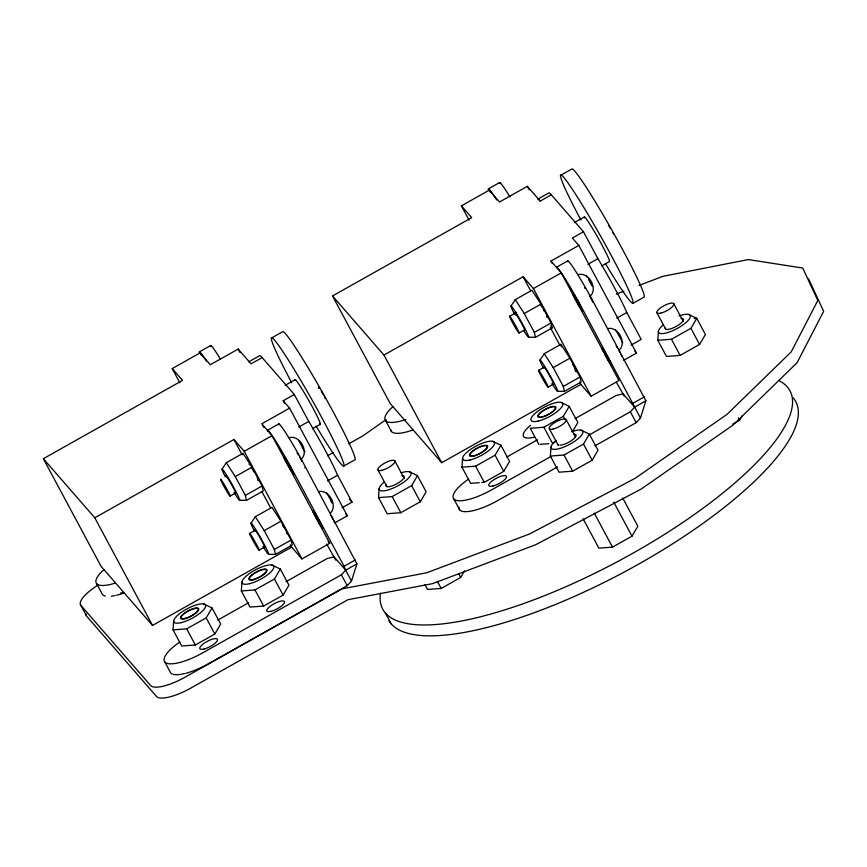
<?xml version="1.0" encoding="UTF-8"?>
<svg xmlns="http://www.w3.org/2000/svg" width="867" height="867" viewBox="0 0 867 867"><rect width="100%" height="100%" fill="white"/><g stroke="black" fill="none" stroke-linecap="round" stroke-linejoin="round"><path stroke-width="1.3" d="M203.778 603.974L212.025 607.93L220.684 624.077L214.832 634.037L195.357 645.005L181.712 646.013L173.053 629.865L173.671 620.913M272.043 565.046L280.29 569.012L288.949 585.16L283.108 595.12L263.622 606.076L249.989 607.084L241.329 590.936L241.936 581.995M409.235 471.691L417.482 475.658L426.141 491.806L420.3 501.765L400.814 512.722L387.181 513.73L378.521 497.582L379.128 488.641M479.299 482.691L470.618 483.331L461.959 467.183L462.566 458.231M581.085 430.151L589.332 434.118L597.992 450.266L592.15 460.225L572.664 471.182L559.031 472.19L550.372 456.042L550.978 447.101M688.517 314.385L696.765 318.352L705.424 334.499L699.571 344.448L680.096 355.416L666.452 356.424L657.793 340.276L658.411 331.324M289.654 437.597C299.852 435.05 309.02 451.414 301.608 458.806M318.623 491.654C328.821 489.118 337.989 505.472 330.576 512.863M578.614 274.546C588.812 272 597.992 288.364 590.579 295.755M607.594 328.604C617.792 326.068 626.96 342.422 619.547 349.813M185.863 673.28A35.298 10.556 -28.2 0 0 208.47 663.754L347.201 585.68L351.493 581.063L356.901 563.864L303.212 462.794A35.298 2.287 60.6 0 0 278.784 424.863M595.033 445.801L636.183 422.641L640.475 418.024L645.882 400.825L592.183 299.754A35.298 2.287 60.6 0 0 567.766 261.823M173.053 629.865L186.698 628.857L206.173 617.889L212.025 607.93M241.329 590.936L254.963 589.928L274.449 578.972L280.29 569.012M378.521 497.582L392.166 496.574L411.641 485.618L417.482 475.658M461.959 467.183L475.604 466.175L495.079 455.208L500.92 445.248L492.673 441.292M481.781 482.507L484.263 482.323L503.738 471.355L509.579 461.396L500.92 445.248M425.014 584.726L427.529 589.43L441.173 588.422L460.648 577.465L464.549 570.822M538.895 444.403L530.236 428.255L543.869 427.247L563.355 416.29L569.196 406.33L560.949 402.364M572.664 431.332L577.856 422.478L569.196 406.33M550.372 456.042L564.016 455.034L583.491 444.077L589.332 434.118M657.793 340.276L671.437 339.268L690.923 328.3L696.765 318.352L694.283 318.525M583.123 518.78L598.869 548.139L612.503 547.131L631.989 536.174L637.83 526.215L622.723 498.026M732.723 424.147L739.605 420.278L742.195 415.857M222.115 469.025L226.32 462.675L243.009 453.278L251.961 467.183L262.062 486.019L263.21 490.96L246.521 500.357L239.585 500.281M251.083 523.083L255.288 516.743L271.989 507.347L280.93 521.24L291.03 540.076L292.19 545.018L275.489 554.414L268.564 554.338M511.075 305.975L515.28 299.624L531.98 290.228L540.932 304.133L551.033 322.968L552.181 327.91L535.481 337.306L528.556 337.23M540.054 360.033L544.248 353.693L560.949 344.297L569.901 358.19L580.001 377.026L581.15 381.968L564.46 391.364L557.524 391.288M179.729 642.035A35.298 10.556 -28.2 0 0 166.247 663.027A35.298 10.556 -28.2 0 0 202.64 652.884L341.37 574.81L345.662 570.193L356.901 563.864M589.202 434.931L630.352 411.771L634.644 407.154L645.882 400.825M386.043 419.628L362.948 435.83L348.805 443.796M488.446 188.822L499.695 182.493M199.464 351.861L210.714 345.532M179.827 382.77L172.219 368.573L200.049 352.912L210.334 364.725L238.165 349.065L251.029 363.837L262.159 357.572L294.303 394.496L308.739 421.416A46.406 3.013 60.6 0 1 337.599 475.235L352.035 502.156L342.01 507.791M469.004 220.034L461.396 205.837L489.226 190.176L499.511 202L527.342 186.329L540.206 201.101L551.336 194.837L583.48 231.771L597.916 258.68A46.406 3.013 60.6 0 1 626.776 312.51L641.212 339.42L631.187 345.055M334.575 522.985L347.331 515.8L289.6 408.151L261.769 423.811L272.065 435.635L329.785 543.284L301.954 558.944L291.67 547.12L152.516 625.432L101.071 566.346L43.35 458.697L182.504 380.385L172.219 368.573M623.752 360.249L636.508 353.075L578.788 245.426L550.957 261.086L561.242 272.899L618.962 380.548L591.131 396.208L580.847 384.395L441.693 462.696L390.248 403.61L332.527 295.961L471.681 217.66L461.396 205.837M271.599 337.957L282.729 331.693A73.532 4.769 60.6 0 1 322.502 392.491A73.532 4.769 60.6 0 1 354.961 459.781L343.831 466.045M560.776 175.232L571.917 168.967A73.532 4.769 60.6 0 1 611.679 229.766A73.532 4.769 60.6 0 1 644.138 297.045L633.008 303.309M248.677 361.842L259.807 355.578A64.006 4.151 60.6 0 1 262.159 357.572M285.167 385.316L295.192 379.681M574.344 222.591L584.369 216.945M284.43 403.101L283.173 400.771L294.303 394.496M583.48 231.771L572.35 238.035L578.788 245.426M43.35 458.697L94.796 517.783L233.938 439.471L244.234 451.295L301.954 558.944M332.527 295.961L383.973 355.047L523.126 276.746L533.411 288.559L591.131 396.208M567.885 260.826L556.636 267.155A35.298 2.287 60.6 0 1 580.944 306.084L640.475 418.024M267.665 430.195L278.903 423.865M244.234 451.295L272.065 435.635M533.411 288.559L561.242 272.899M298.714 427.052L308.739 421.416M587.902 264.327L597.916 258.68M509.677 316.292L516.71 312.337M312.456 428.71L320.248 424.321M601.633 265.974L609.425 261.596A25.598 1.658 60.6 0 0 596.908 235.932A25.598 1.658 60.6 0 0 584.358 217.823M515.28 299.624L524.232 313.529L540.932 304.133M226.32 462.675L235.26 476.579L251.961 467.183M519.04 333.047A9.602 0.618 60.6 0 0 512.668 320.53A9.602 0.618 60.6 0 0 511.378 320.443A9.602 0.618 60.6 0 0 519.04 333.047L524.903 329.742M230.08 496.097A9.602 0.618 60.6 0 0 223.697 483.58A9.602 0.618 60.6 0 0 222.407 483.493A9.602 0.618 60.6 0 0 230.08 496.097L235.932 492.792M535.481 337.306L534.332 332.364L551.033 322.968M246.521 500.357L245.361 495.415L262.062 486.019M327.585 455.728L333.481 452.411M327.585 480.882L337.599 475.235M616.762 318.146L626.776 312.51M538.656 370.361L544.509 367.066M249.685 533.411L255.548 530.116M544.248 353.693L553.2 367.586L569.901 358.19M255.288 516.743L264.229 530.637L280.93 521.24M548.02 387.105A9.602 0.618 60.6 0 0 541.637 374.587A9.602 0.618 60.6 0 0 540.347 374.501A9.602 0.618 60.6 0 0 548.02 387.105L553.872 383.81M259.049 550.155A9.602 0.618 60.6 0 0 252.665 537.638A9.602 0.618 60.6 0 0 251.387 537.551A9.602 0.618 60.6 0 0 259.049 550.155L264.901 546.86M564.46 391.364L563.301 386.422L580.001 377.026M275.489 554.414L274.34 549.472L291.03 540.076M506.827 457.007L537.399 439.807M575.016 418.631L616.166 395.482L623.037 393.824L634.644 407.154M217.845 620.046L248.417 602.847M286.034 581.67L327.184 558.521L334.055 556.863L345.662 570.193L351.493 581.063M554.815 442.105L552.528 443.395L543.869 427.247M633.04 403.231L644.279 396.902M345.662 570.193L344.058 566.27L355.297 559.952M550.404 456.757L491.622 489.844A35.298 10.556 -28.2 0 1 455.229 499.988A35.298 10.556 -28.2 0 1 468.711 478.996M557.405 466.966L497.452 500.714A35.298 10.556 -28.2 0 1 458.871 507.141M616.296 294.108L623.861 291.225M638.979 285.449L662.908 276.324L748.319 259.569L802.734 268.044L817.819 300.448L791.268 351.807L727.131 414.263L635.262 478.237L529.726 533.92L426.705 572.784L341.988 588.866L184.974 677.225A32.09 9.591 -28.2 0 1 150.62 685.526L80.989 605.534A32.09 9.591 -28.2 0 1 97.982 585.084M540.13 444.316L548.811 443.676M622.831 342.628L621.888 341.555M304.891 451.62L303.959 450.547M634.893 351.222L636.508 353.075M283.173 400.771L289.6 408.151M349.423 499.154L352.035 502.156M345.716 513.958L347.331 515.8M328.073 541.311L329.785 543.284M318.655 387.126L319.284 387.972M588.498 278.86L592.432 286.034L589.126 280.702M616.87 332.061L621.401 340.092M298.931 441.043L303.461 449.084L302.269 447.35M327.899 495.111L332.429 503.142L330.641 500.541M608.471 225.247L610.455 228.411M550.805 325.775L552.181 327.91M321.278 391.147L323.564 395.189M690.923 328.3L699.571 344.448M738.337 417.927L739.605 420.278M673.702 303.548L683.207 321.278M671.437 339.268L680.096 355.416M657.002 312.944L665.878 329.493M527.342 186.329L529.228 189.84M624.197 395.991L616.307 382.206M550.957 261.086L552.225 263.449M630.352 411.771L636.183 422.641M489.226 190.176L490.494 192.539M523.126 276.746L530.734 290.944M550.393 327.607L559.909 345.359M579.579 382.033L580.847 384.395M524.232 313.529L534.332 332.364M553.2 367.586L563.301 386.422M583.491 444.077L592.15 460.225M613.728 502.112L631.989 536.174M566.086 419.444L575.59 437.163M563.355 416.29L565.208 419.747M564.016 455.034L572.664 471.182M549.396 428.84L558.261 445.378M594.242 513.08L612.503 547.131M495.079 455.208L503.738 471.355M475.604 466.175L484.263 482.323M383.973 355.047L441.693 462.696M453.831 498.969L459.662 509.839M385.642 420.636L391.472 431.517M411.641 485.618L420.3 501.765M458.762 573.932L460.648 577.465M394.756 460.735L404.26 478.454M378.055 470.131L386.92 486.669M392.166 496.574L400.814 512.722M437.391 581.378L441.173 588.422M385.403 613.034L391.234 623.904M238.165 349.065L240.051 352.576M344.058 566.27L291.962 469.123A35.298 2.287 60.6 0 0 267.535 431.192M335.8 560.125L326.696 544.053M262.408 424.993L263.676 427.366M341.37 574.81L347.201 585.68M200.049 352.912L201.317 355.275M233.938 439.471L242.186 454.85M261.856 491.524L270.732 508.084M290.402 544.758L291.67 547.12M235.26 476.579L245.361 495.415M264.229 530.637L274.34 549.472M274.449 578.972L283.108 595.12M254.963 589.928L263.622 606.076M206.173 617.889L214.832 634.037M186.698 628.857L195.357 645.005M94.796 517.783L152.516 625.432M164.849 662.009L170.68 672.879A35.298 10.556 -28.2 0 0 172.381 674.038M96.66 583.675L102.49 594.556A35.298 10.556 -28.2 0 0 105.373 596.073M80.382 604.44L86.212 615.31M612.741 232.464L613.717 234.328M324.54 397.064L325.266 398.582M808.564 278.914L823.65 311.318L797.098 362.677L732.962 425.133L641.092 489.107L535.557 544.79L432.535 583.654L347.819 599.736L190.805 688.095A32.09 9.591 -28.2 0 1 156.45 696.396L86.819 616.404A32.09 9.591 -28.2 0 1 86.093 613.955M615.917 330.956L615.44 329.525M586.948 276.887L586.471 275.457M318.417 387.321L318.828 388.329M326.946 494.006L326.469 492.575M560.949 344.297L561.523 346.767M401.107 472.818A17.925 5.365 -28.2 0 1 408.921 477.695A17.925 5.365 -28.2 0 1 385.121 490.679A17.925 5.365 -28.2 0 1 384.211 482.041M401.8 475.712A10.241 3.067 -28.2 0 1 397.173 483.602A10.241 3.067 -28.2 0 1 386.379 484.393M571.646 431.733A17.925 5.365 -28.2 0 1 581.226 435.635A17.925 5.365 -28.2 0 1 557.34 449.073A17.925 5.365 -28.2 0 1 556.061 440.501M573.651 434.172A10.241 3.067 -28.2 0 1 573.206 439.244A10.241 3.067 -28.2 0 1 560.288 445.215M558.901 445.15A10.241 3.067 -28.2 0 1 558.066 444.706M679.067 315.956A17.925 5.365 -28.2 0 1 688.647 319.869A17.925 5.365 -28.2 0 1 664.772 333.307A17.925 5.365 -28.2 0 1 663.483 324.735M681.072 318.406A10.241 3.067 -28.2 0 1 677.593 325.613A10.241 3.067 -28.2 0 1 665.26 328.16M546.503 316.347A9.602 0.618 60.6 0 1 546.795 317.17M514.25 313.702A17.925 1.16 60.6 0 1 513.828 309.4A17.925 1.16 60.6 0 1 527.125 333.036A17.925 1.16 60.6 0 1 523.69 330.49M515.724 315.252A10.241 0.661 60.6 0 1 519.29 319.338A10.241 0.661 60.6 0 1 524.437 330.208M543.219 367.771A17.925 1.16 60.6 0 1 542.991 363.75A17.925 1.16 60.6 0 1 556.376 387.69A17.925 1.16 60.6 0 1 551.954 383.398M544.064 367.901A10.241 0.661 60.6 0 1 549.58 375.714A10.241 0.661 60.6 0 1 552.712 383.366M295.181 380.548A25.598 1.658 60.6 0 1 309.378 401.573A25.598 1.658 60.6 0 1 319.392 423.67M291.735 382.77A73.532 4.769 60.6 0 1 281.136 348.989A73.532 4.769 60.6 0 1 339.062 451.859A73.532 4.769 60.6 0 1 316.184 426.196M249.1 464.127A9.602 0.618 60.6 0 1 249.696 464.875M251.614 467.812A9.602 0.618 60.6 0 1 254.031 471.941M257.217 477.966A9.602 0.618 60.6 0 1 257.933 480.47M282.414 524.925A9.602 0.618 60.6 0 1 283.639 527.103M286.5 532.696A9.602 0.618 60.6 0 1 286.966 533.812M225.279 476.752A17.925 1.16 60.6 0 1 225.052 472.743A17.925 1.16 60.6 0 1 238.436 496.683A17.925 1.16 60.6 0 1 234.014 492.38M226.124 476.893A10.241 0.661 60.6 0 1 230.98 483.537A10.241 0.661 60.6 0 1 235.466 493.258M254.248 530.821A17.925 1.16 60.6 0 1 254.02 526.8A17.925 1.16 60.6 0 1 267.404 550.74A17.925 1.16 60.6 0 1 262.994 546.448M255.104 530.951A10.241 0.661 60.6 0 1 260.609 538.765A10.241 0.661 60.6 0 1 263.752 546.416M184.682 673.583A35.298 10.556 -28.2 0 1 173.563 674.396M330.923 515.356A9.949 0.65 60.6 0 1 332.895 519.235M333.513 520.601A9.949 0.65 60.6 0 1 333.806 521.457M297.099 452.997A9.949 0.65 60.6 0 1 298.226 454.796M299.473 456.898A9.949 0.65 60.6 0 1 301.987 461.385M304.87 467.486A9.949 0.65 60.6 0 1 304.837 467.768M115.56 582.982A35.298 10.556 -28.2 0 1 103.942 569.641M199.345 352.869A35.298 2.287 60.6 0 1 206.444 361.008M123.981 592.974A35.298 10.556 -28.2 0 1 116.492 595.25M115.127 595.564A35.298 10.556 -28.2 0 1 111.301 596.203M210.594 346.54A35.298 2.287 60.6 0 1 220.294 358.819M603.573 351.969A9.949 0.65 60.6 0 1 604.505 351.417A9.949 0.65 60.6 0 1 611.571 364.909A9.949 0.65 60.6 0 1 604.657 354.061M616.144 345.738A9.949 0.65 60.6 0 1 617.391 347.83M618.67 350.073A9.949 0.65 60.6 0 1 619.905 352.316M621 354.408A9.949 0.65 60.6 0 1 621.877 356.196M584.477 287.681A9.949 0.65 60.6 0 1 585.149 288.559M589.733 296.102A9.949 0.65 60.6 0 1 592.941 302.225M405.832 419.52A35.298 10.556 -28.2 0 1 392.924 406.601M488.327 189.83A35.298 2.287 60.6 0 1 496.683 199.963M412.963 429.934A35.298 10.556 -28.2 0 1 390.703 429.837M499.576 183.501A35.298 2.287 60.6 0 1 509.969 196.907M122.691 592.486A9.949 2.969 -28.2 0 1 120.578 593.136M533.985 437.239A25.674 7.673 -28.2 0 1 530.496 425.318M580.912 220.045A73.532 4.769 60.6 0 1 570.313 186.264A73.532 4.769 60.6 0 1 628.239 289.134A73.532 4.769 60.6 0 1 605.372 263.47M575.645 371.163A9.602 0.618 60.6 0 1 574.886 370.101M572.816 364.378A9.602 0.618 60.6 0 1 576.295 371.672M540.791 305.076A9.602 0.618 60.6 0 1 541.973 307.059M543.219 309.216A9.602 0.618 60.6 0 1 544.411 311.394M540.206 201.101A64.006 4.151 60.6 0 0 537.854 199.117L548.995 192.853A64.006 4.151 60.6 0 1 551.336 194.837M779.487 380.895A231.045 69.089 -28.2 0 1 616.73 562.054A231.045 69.089 -28.2 0 1 380.505 593.136M793.099 397.758A231.045 69.089 -28.2 0 1 632.964 567.289A231.045 69.089 -28.2 0 1 388.958 620.75M538.353 421.037A17.925 5.365 -28.2 0 0 562.813 404.51A17.925 5.365 -28.2 0 0 539.317 410.189A17.925 5.365 -28.2 0 0 538.353 421.037M541.983 417.125A10.241 3.067 -28.2 0 0 555.964 407.685A10.241 3.067 -28.2 0 0 542.536 410.925A10.241 3.067 -28.2 0 0 541.983 417.125M470.077 459.954A17.925 5.365 -28.2 0 0 494.537 443.427A17.925 5.365 -28.2 0 0 471.041 449.106A17.925 5.365 -28.2 0 0 470.077 459.954M473.718 456.053A10.241 3.067 -28.2 0 0 487.688 446.603A10.241 3.067 -28.2 0 0 474.26 449.843A10.241 3.067 -28.2 0 0 473.718 456.053M542.287 416.799A9.602 2.872 -28.2 0 0 555.389 407.945A9.602 2.872 -28.2 0 0 542.807 410.991A9.602 2.872 -28.2 0 0 542.287 416.799M314.591 515.009A9.949 0.65 60.6 0 0 322.535 528.068A9.949 0.65 60.6 0 0 315.924 515.096A9.949 0.65 60.6 0 0 314.591 515.009M285.644 461.038A9.949 0.65 60.6 0 0 293.588 474.097A9.949 0.65 60.6 0 0 286.977 461.125A9.949 0.65 60.6 0 0 285.644 461.038M270.927 611.354A9.949 2.969 -28.2 0 0 284.506 602.175A9.949 2.969 -28.2 0 0 271.458 605.329A9.949 2.969 -28.2 0 0 270.927 611.354M203.951 649.047A9.949 2.969 -28.2 0 0 217.53 639.868A9.949 2.969 -28.2 0 0 204.482 643.021A9.949 2.969 -28.2 0 0 203.951 649.047M253.381 579.481A9.602 2.872 -28.2 0 0 266.483 570.627A9.602 2.872 -28.2 0 0 253.901 573.672A9.602 2.872 -28.2 0 0 253.381 579.481M185.115 618.399A9.602 2.872 -28.2 0 0 198.218 609.544A9.602 2.872 -28.2 0 0 185.625 612.59A9.602 2.872 -28.2 0 0 185.115 618.399M249.447 583.719A17.925 5.365 -28.2 0 0 273.907 567.191A17.925 5.365 -28.2 0 0 250.411 572.87A17.925 5.365 -28.2 0 0 249.447 583.719M253.077 579.806A10.241 3.067 -28.2 0 0 267.058 570.367A10.241 3.067 -28.2 0 0 253.63 573.607A10.241 3.067 -28.2 0 0 253.077 579.806M181.181 622.636A17.925 5.365 -28.2 0 0 205.642 606.109A17.925 5.365 -28.2 0 0 182.146 611.788A17.925 5.365 -28.2 0 0 181.181 622.636M184.812 618.735A10.241 3.067 -28.2 0 0 198.792 609.284A10.241 3.067 -28.2 0 0 185.365 612.525A10.241 3.067 -28.2 0 0 184.812 618.735M574.626 297.999A9.949 0.65 60.6 0 0 582.57 311.058A9.949 0.65 60.6 0 0 575.959 298.085A9.949 0.65 60.6 0 0 574.626 297.999M492.933 486.008A9.949 2.969 -28.2 0 0 506.512 476.828A9.949 2.969 -28.2 0 0 493.464 479.982A9.949 2.969 -28.2 0 0 492.933 486.008M474.021 455.728A9.602 2.872 -28.2 0 0 487.124 446.873A9.602 2.872 -28.2 0 0 474.531 449.908A9.602 2.872 -28.2 0 0 474.021 455.728M381.859 470.315A9.602 2.872 -28.2 0 0 394.973 461.461A9.602 2.872 -28.2 0 0 382.38 464.506A9.602 2.872 -28.2 0 0 381.859 470.315M660.817 313.139A9.602 2.872 -28.2 0 0 673.919 304.284A9.602 2.872 -28.2 0 0 661.326 307.319A9.602 2.872 -28.2 0 0 660.817 313.139M553.2 429.035A9.602 2.872 -28.2 0 0 566.303 420.181A9.602 2.872 -28.2 0 0 553.72 423.215A9.602 2.872 -28.2 0 0 553.2 429.035"/></g></svg>
